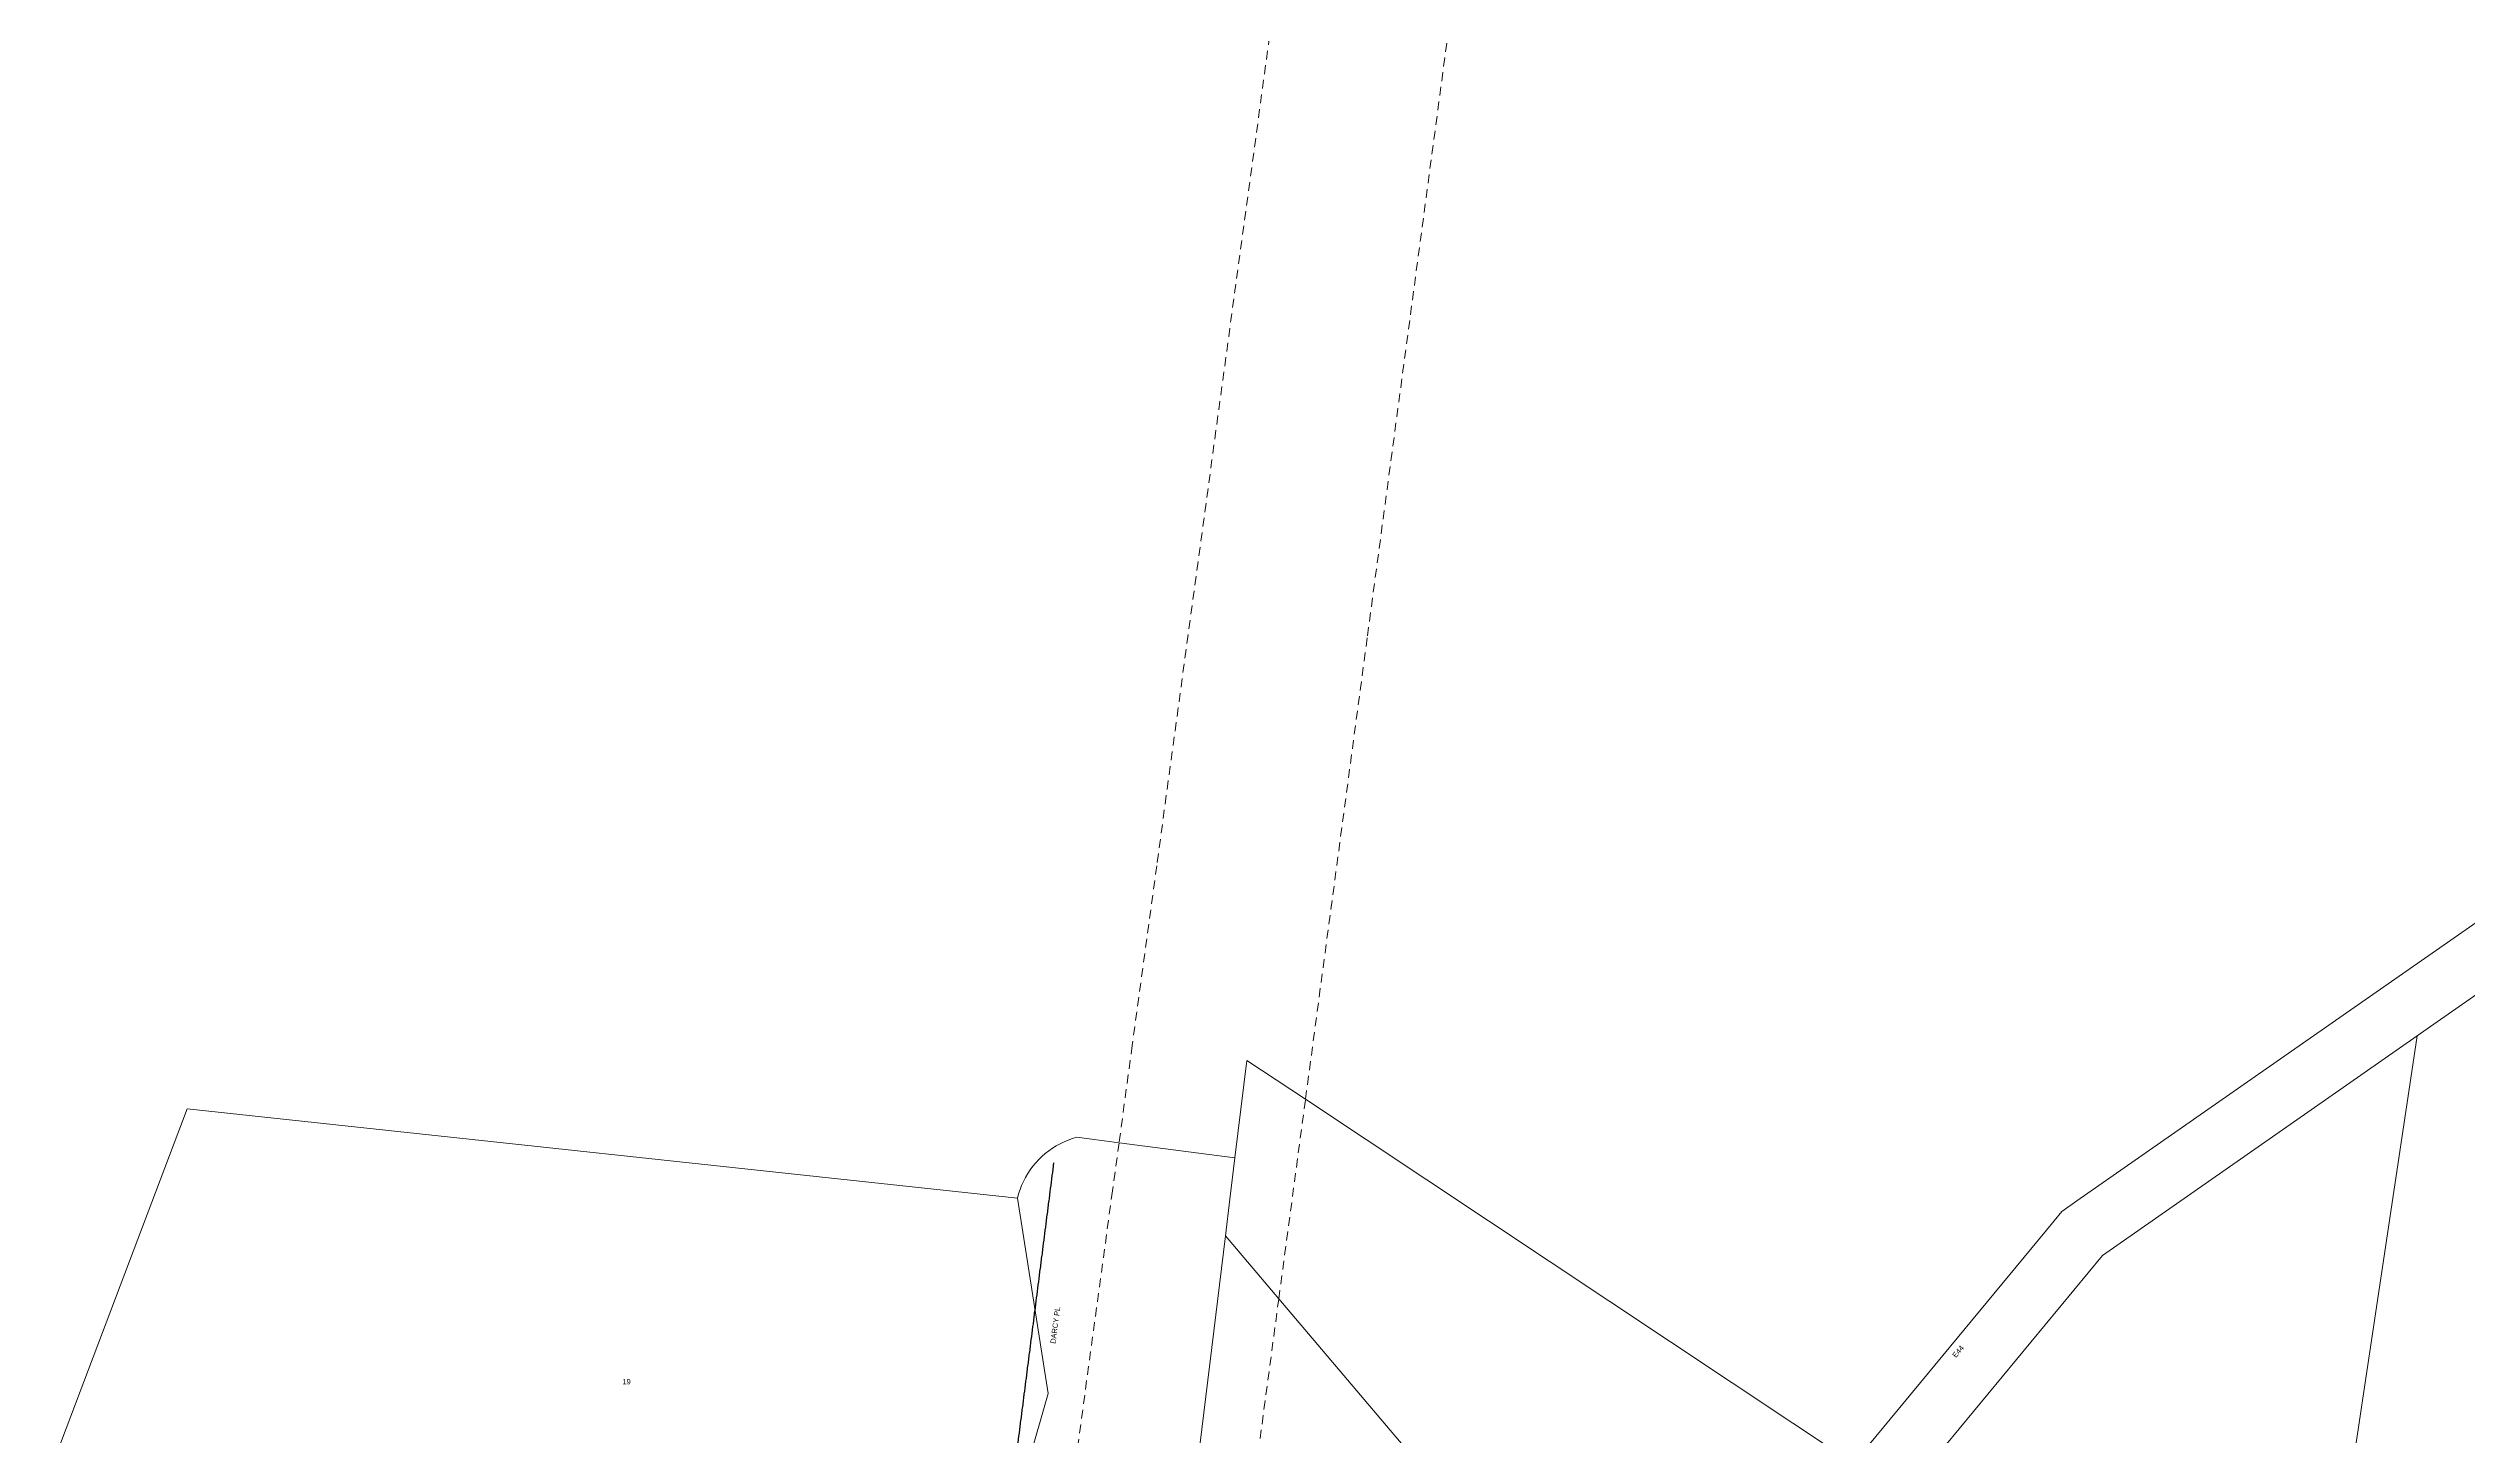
# Model space of a CAD drawing. Header units: metres. Extents: x 285637 to 287404, y 6287682 to 6290348.
# Drawn here: x 285977 to 286798, y 6288544 to 6289015 of the extents above; entities that cross this region are included whole.
import ezdxf

# ---------------------------------------------------------------- set-up
doc = ezdxf.new("R2010")
doc.units = ezdxf.units.M
doc.linetypes.add('Cable Exist OH', pattern=[1, 1, 0])
doc.linetypes.add('Dash', pattern=[5, 3, -2])
for name, color, linetype, lineweight in [('Cadastre Easements_SP_EXT', 7, 'Continuous', 5), ('Cadastre Land Parcels_SP_EXT', 7, 'Continuous', 5), ('Cadastre Roads_SP_EXT', 7, 'Continuous', 5)]:
    doc.layers.add(name, color=color, linetype=linetype, lineweight=lineweight)
doc.layers.add('Mains_HV_EXT', color=7, linetype='Continuous')
doc.layers.add('Mains_LV_EXT', color=7, linetype='Continuous')
doc.styles.get("Standard").update_dxf_attribs({"font": 'arial.ttf'})

msp = doc.modelspace()

# ---------------------------------------------------------------- linework, layer by layer
at = {"layer": 'Cadastre Easements_SP_EXT', "linetype": 'Dash'}
msp.add_lwpolyline([(286392.98, 6289028.94), (286353.33, 6288737.43), (286345.04, 6288676.51), (286340.55, 6288643.48), (286338.33, 6288627.16), (286293.84, 6288300.11), (286296.7, 6288301.17), (286296.7, 6288301.17), (286334.52, 6288315.25), (286351.71, 6288321.64), (286359.28, 6288325.24), (286373.16, 6288429.09), (286394.75, 6288590.51), (286403.81, 6288658.23), (286424.84, 6288815.46), (286452.46, 6289021.96)], dxfattribs=at)
at = {"layer": 'Cadastre Land Parcels_SP_EXT', "linetype": 'Continuous'}
for points in [[(286734.33, 6288368.15), (286781.04, 6288679.74), (286674.21, 6288605.26), (286606.18, 6288522.9), (286542.87, 6288401.82), (286536.12, 6288399.59), (286540.6, 6288398.92), (286658.69, 6288381.13), (286688.98, 6288376.56), (286734.33, 6288368.15)], [(286589.33, 6288534.09), (286589.78, 6288534.64), (286403.81, 6288658.23), (286383.93, 6288671.44), (286379.89, 6288638.39), (286378.17, 6288624.31), (286376.65, 6288611.86), (286394.75, 6288590.51), (286533.34, 6288427), (286589.33, 6288534.09)], [(286306.1, 6288624.68), (286024.35, 6288655.01), (285977.3, 6288530.69), (286111.96, 6288512.52), (286296.27, 6288487.64), (286316.47, 6288558.36), (286306.1, 6288624.68)], [(286351.71, 6288321.64), (286359.28, 6288325.24), (286493.53, 6288389.05), (286496.29, 6288391.69), (286510.17, 6288404.92), (286533.34, 6288427), (286394.75, 6288590.51), (286376.65, 6288611.86), (286354.73, 6288432.62), (286334.52, 6288315.25), (286351.71, 6288321.64)]]:
    msp.add_lwpolyline(points, close=True, dxfattribs=at)
at = {"layer": 'Cadastre Roads_SP_EXT', "linetype": 'Continuous'}
for points in [[(286825.21, 6288735.06), (286745.84, 6288679.72), (286665.55, 6288623.74), (286660.46, 6288620.19), (286655.17, 6288613.79), (286589.78, 6288534.64), (286589.33, 6288534.09), (286533.34, 6288427), (286510.17, 6288404.92), (286521.54, 6288393), (286531.09, 6288382.97), (286533.41, 6288383.85), (286540.6, 6288398.92), (286536.12, 6288399.59), (286542.87, 6288401.82), (286606.18, 6288522.9), (286674.21, 6288605.26), (286781.04, 6288679.74), (286787.81, 6288684.46), (286872.5, 6288743.51)], [(286354.73, 6288432.62), (286376.65, 6288611.86), (286378.17, 6288624.31), (286379.89, 6288638.39), (286340.55, 6288643.48), (286332.15, 6288644.57), (286326.19, 6288645.34), (286324.74, 6288644.91), (286323.32, 6288644.4), (286321.92, 6288643.81), (286320.56, 6288643.15), (286319.24, 6288642.42), (286317.96, 6288641.62), (286316.72, 6288640.75), (286315.53, 6288639.82), (286314.39, 6288638.82), (286313.31, 6288637.77), (286312.28, 6288636.66), (286311.32, 6288635.49), (286310.42, 6288634.28), (286309.59, 6288633.02), (286308.82, 6288631.71), (286308.13, 6288630.37), (286307.51, 6288628.99), (286306.96, 6288627.58), (286306.49, 6288626.14), (286306.1, 6288624.68), (286316.47, 6288558.36), (286296.27, 6288487.64)]]:
    msp.add_lwpolyline(points, dxfattribs=at)
at = {"layer": 'Mains_HV_EXT', "linetype": 'Cable Exist OH'}
msp.add_lwpolyline([(286318.34, 6288636.61), (286288.8, 6288405.68), (286280.46, 6288346.26)], dxfattribs=at)

# ---------------------------------------------------------------- texts
at = {"layer": 'Cadastre Land Parcels_SP_EXT'}
msp.add_text('19', height=1.8, dxfattribs=at).set_placement((286172.07, 6288561.48))
at = {"layer": 'Cadastre Roads_SP_EXT'}
msp.add_text('DARCY PL', height=1.8, rotation=82.52039, dxfattribs=at).set_placement((286318.98, 6288575.18))
at = {"layer": 'Mains_LV_EXT'}
msp.add_text('E44', height=1.8, rotation=49.35276, dxfattribs=at).set_placement((286624.46, 6288570.35))

doc.saveas('drawing.dxf')
